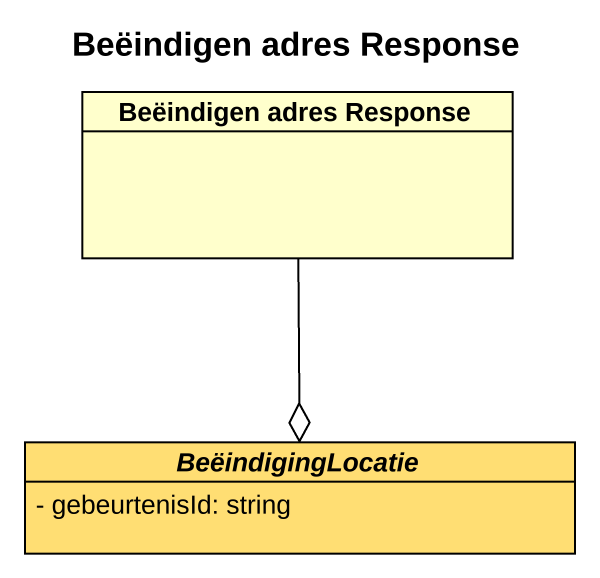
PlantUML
@startuml
title Beëindigen adres Response
hide circle
hide empty members
skinparam classAttributeIconSize 0
class "Beëindigen adres Response" as Beëindigen_adres_Response
abstract class BeëindigingLocatie #FFDE73 {
  - gebeurtenisId: string
}
Beëindigen_adres_Response --o BeëindigingLocatie
@enduml
